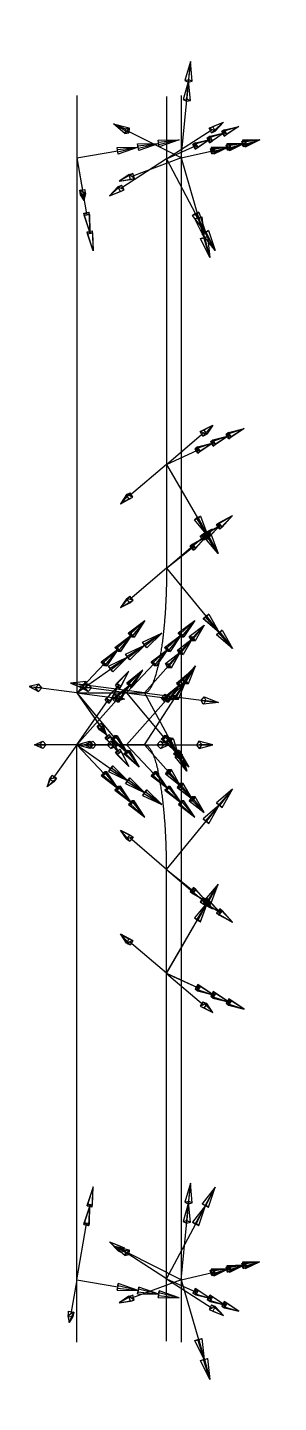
# Model space of a CAD drawing. Header units: millimetres. Extents: x -5503 to 13, y -66 to 67.
# Drawn here: x -5503.1 to -5479, y -65.8 to 66.6 of the extents above.
import ezdxf

# ---------------------------------------------------------------- set-up
doc = ezdxf.new("R2010")
doc.units = ezdxf.units.MM
for name, color, linetype in [('AutoDetect_11_16', 1, 'Continuous'), ('AutoDetect_11_18', 1, 'Continuous'), ('AutoDetect_1_17', 1, 'Continuous'), ('AutoDetect_2_10', 1, 'Continuous'), ('AutoDetect_2_12', 1, 'Continuous'), ('AutoDetect_3_14', 1, 'Continuous'), ('AutoDetect_3_8', 1, 'Continuous'), ('AutoDetect_4_13', 1, 'Continuous'), ('AutoDetect_5_11', 1, 'Continuous'), ('AutoDetect_5_15', 1, 'Continuous'), ('AutoDetect_6_19', 1, 'Continuous'), ('AutoDetect_6_9', 1, 'Continuous')]:
    doc.layers.add(name, color=color, linetype=linetype)

# ---------------------------------------------------------------- blocks, each defined once
blk = doc.blocks.new('Kontrollpunkt')
at = {"color": 0}
for q in [(0, 6), (8, 0), (0, 0, 4)]:
    blk.add_line((0, 0), q, dxfattribs=at)
for points in [[(0.25, 8, -0.25), (-0.25, 8, -0.25), (-0.25, 8, 0.25), (0, 10, 0), (-0.25, 8, -0.25), (0.25, 8, 0.25), (0, 10, 0), (0.25, 8, -0.25), (0.25, 8, 0.25), (-0.25, 8, 0.25)], [(0.25, 6, -0.25), (-0.25, 6, -0.25), (-0.25, 6, 0.25), (0, 8, 0), (-0.25, 6, -0.25), (0.25, 6, 0.25), (0, 8, 0), (0.25, 6, -0.25), (0.25, 6, 0.25), (-0.25, 6, 0.25)], [(0.25, 0.25, 4), (-0.25, 0.25, 4), (-0.25, -0.25, 4), (0, 0, 6), (-0.25, 0.25, 4), (0.25, -0.25, 4), (0, 0, 6), (0.25, 0.25, 4), (0.25, -0.25, 4), (-0.25, -0.25, 4)], [(0.25, 0.25, 6), (-0.25, 0.25, 6), (-0.25, -0.25, 6), (0, 0, 8), (-0.25, 0.25, 6), (0.25, -0.25, 6), (0, 0, 8), (0.25, 0.25, 6), (0.25, -0.25, 6), (-0.25, -0.25, 6)], [(0.25, 0.25, 8), (-0.25, 0.25, 8), (-0.25, -0.25, 8), (0, 0, 10), (-0.25, 0.25, 8), (0.25, -0.25, 8), (0, 0, 10), (0.25, 0.25, 8), (0.25, -0.25, 8), (-0.25, -0.25, 8)], [(8, 0.25, -0.25), (8, 0.25, 0.25), (8, -0.25, 0.25), (10, 0, 0), (8, 0.25, 0.25), (8, -0.25, -0.25), (10, 0, 0), (8, 0.25, -0.25), (8, -0.25, -0.25), (8, -0.25, 0.25)]]:
    blk.add_polyline3d(points, dxfattribs=at)

msp = doc.modelspace()

# ---------------------------------------------------------------- linework, layer by layer
at = {"layer": 'AutoDetect_11_16', "color": 1}
msp.add_line((-5498.38, -60, -393), (-5498.38, -2.5, -393), dxfattribs=at)
at = {"layer": 'AutoDetect_11_18', "color": 1}
msp.add_line((-5498.38, 60, -393), (-5498.38, 2.5, -393), dxfattribs=at)
at = {"layer": 'AutoDetect_1_17', "color": 1}
msp.add_line((-5488.33, 60, -336), (-5488.33, -60, -336), dxfattribs=at)
at = {"layer": 'AutoDetect_2_10', "color": 1}
msp.add_line((-5498.38, -2.5, -393), (-5491.86, -2.5, -356), dxfattribs=at)
msp.add_rational_spline([(-5491.86, -2.5, -356), (-5491.14, -2.5, -351.92), (-5490.57, -4.99, -348.68)], [1, 0.876435673532, 0.857128747521], degree=2, dxfattribs=at)
at = {"layer": 'AutoDetect_2_12', "color": 1}
msp.add_line((-5489.74, -59.9, -344), (-5489.74, -14.5, -344), dxfattribs=at)
msp.add_rational_spline([(-5489.74, -14.5, -344), (-5489.74, -8.59, -344), (-5490.57, -4.99, -348.68)], [1, 0.830671108173, 0.857128747521], degree=2, dxfattribs=at)
at = {"layer": 'AutoDetect_3_14', "color": 1}
msp.add_line((-5489.74, 59.9, -344), (-5489.74, 14.5, -344), dxfattribs=at)
msp.add_rational_spline([(-5489.74, 14.5, -344), (-5489.74, 8.59, -344), (-5490.57, 4.99, -348.68)], [1, 0.830671108173, 0.857128747521], degree=2, dxfattribs=at)
at = {"layer": 'AutoDetect_3_8', "color": 1}
msp.add_line((-5498.38, 2.5, -393), (-5491.86, 2.5, -356), dxfattribs=at)
msp.add_rational_spline([(-5491.86, 2.5, -356), (-5491.14, 2.5, -351.92), (-5490.57, 4.99, -348.68)], [1, 0.876435673532, 0.857128747521], degree=2, dxfattribs=at)
at = {"layer": 'AutoDetect_4_13', "color": 1}
msp.add_line((-5488.33, 60, -450), (-5488.33, -60, -450), dxfattribs=at)
at = {"layer": 'AutoDetect_5_11', "color": 1}
msp.add_line((-5498.38, -2.5, -393), (-5491.86, -2.5, -430), dxfattribs=at)
msp.add_rational_spline([(-5491.86, -2.5, -430), (-5491.14, -2.5, -434.08), (-5490.57, -4.99, -437.32)], [1, 0.876435673443, 0.857128747419], degree=2, dxfattribs=at)
at = {"layer": 'AutoDetect_5_15', "color": 1}
msp.add_line((-5489.74, -59.9, -442), (-5489.74, -14.5, -442), dxfattribs=at)
msp.add_rational_spline([(-5489.74, -14.5, -442), (-5489.74, -8.59, -442), (-5490.57, -4.99, -437.32)], [1, 0.830671108052, 0.857128747419], degree=2, dxfattribs=at)
at = {"layer": 'AutoDetect_6_19', "color": 1}
msp.add_line((-5489.74, 59.9, -442), (-5489.74, 14.5, -442), dxfattribs=at)
msp.add_rational_spline([(-5489.74, 14.5, -442), (-5489.74, 8.59, -442), (-5490.57, 4.99, -437.32)], [1, 0.830671108052, 0.857128747419], degree=2, dxfattribs=at)
at = {"layer": 'AutoDetect_6_9', "color": 1}
msp.add_line((-5498.38, 2.5, -393), (-5491.86, 2.5, -430), dxfattribs=at)
msp.add_rational_spline([(-5491.86, 2.5, -430), (-5491.14, 2.5, -434.08), (-5490.57, 4.99, -437.32)], [1, 0.876435673443, 0.857128747419], degree=2, dxfattribs=at)

# ---------------------------------------------------------------- block references
at = {"layer": 'AutoDetect_11_16', "color": 1, "extrusion": (0.817606, -0.575779, 0), "rotation": 240.3024516065376}
msp.add_blockref('Kontrollpunkt', (-3167.9, -393, -4494.07), dxfattribs=at)
at = {"layer": 'AutoDetect_11_16', "color": 1, "extrusion": (0.984808, -0.173648, 0), "rotation": 245.3343056498249}
msp.add_blockref('Kontrollpunkt', (-1007.96, -393, -5405.47), dxfattribs=at)
at = {"layer": 'AutoDetect_11_18', "color": 1, "extrusion": (0.984808, 0.173648, 0), "rotation": 114.6656943501751}
msp.add_blockref('Kontrollpunkt', (1007.96, -393, -5405.47), dxfattribs=at)
at = {"layer": 'AutoDetect_11_18', "color": 1, "extrusion": (0.817606, 0.575779, 0), "rotation": 119.6975483934624}
msp.add_blockref('Kontrollpunkt', (3167.9, -393, -4494.07), dxfattribs=at)
at = {"layer": 'AutoDetect_1_17', "color": 1, "extrusion": (0.754405, 0.173648, 0.633024), "rotation": 94.76281218966892}
for p in [(1283.73, 3117.93, -4343.74), (1178.48, 3133.27, -4362.5)]:
    msp.add_blockref('Kontrollpunkt', p, dxfattribs=at)
at = {"layer": 'AutoDetect_2_10', "color": 1, "extrusion": (0.655632, -0.696364, -0.29193), "rotation": 252.7731060133649}
for p in [(-4004.97, -1475.66, -3488.45), (-4001.49, -1448.73, -3493.23)]:
    msp.add_blockref('Kontrollpunkt', p, dxfattribs=at)
at = {"layer": 'AutoDetect_2_10', "color": 1, "extrusion": (0.573159, -0.650895, -0.497819), "rotation": 240.5188939884743}
msp.add_blockref('Kontrollpunkt', (-4123.3, -2114.6, -2968.86), dxfattribs=at)
at = {"layer": 'AutoDetect_2_12', "color": 1, "extrusion": (0.634403, -0.507888, -0.582737), "rotation": 271.082994151922}
msp.add_blockref('Kontrollpunkt', (-3442.24, -2771.63, -3274.88), dxfattribs=at)
at = {"layer": 'AutoDetect_2_12', "color": 1, "extrusion": (0.74651, -0.344559, -0.569211), "rotation": 279.0644416210874}
msp.add_blockref('Kontrollpunkt', (-2322.85, -3114.18, -3893.9), dxfattribs=at)
at = {"layer": 'AutoDetect_2_12', "color": 1, "extrusion": (0.694341, -0.313064, -0.647983), "rotation": 275.5650800354231}
msp.add_blockref('Kontrollpunkt', (-2305.59, -3490.52, -3571.97), dxfattribs=at)
at = {"layer": 'AutoDetect_3_14', "color": 1, "extrusion": (0.694342, 0.313061, -0.647983), "rotation": 84.43481696081798}
msp.add_blockref('Kontrollpunkt', (2305.57, -3490.53, -3571.98), dxfattribs=at)
at = {"layer": 'AutoDetect_3_14', "color": 1, "extrusion": (0.74651, 0.344559, -0.569211), "rotation": 80.93555248885797}
msp.add_blockref('Kontrollpunkt', (2322.85, -3114.18, -3893.9), dxfattribs=at)
at = {"layer": 'AutoDetect_3_14', "color": 1, "extrusion": (0.634404, 0.507888, -0.582736), "rotation": 88.9169459580763}
msp.add_blockref('Kontrollpunkt', (3442.24, -2771.63, -3274.89), dxfattribs=at)
at = {"layer": 'AutoDetect_3_8', "color": 1, "extrusion": (0.655632, 0.696364, -0.29193), "rotation": 112.0554549412675}
for p in [(4004.97, -1475.66, -3488.45), (4001.49, -1448.73, -3493.23)]:
    msp.add_blockref('Kontrollpunkt', p, dxfattribs=at)
at = {"layer": 'AutoDetect_3_8', "color": 1, "extrusion": (0.573159, 0.650895, -0.497819), "rotation": 126.5672380029897}
msp.add_blockref('Kontrollpunkt', (4123.3, -2114.6, -2968.86), dxfattribs=at)
at = {"layer": 'AutoDetect_4_13', "color": 1, "extrusion": (0.754405, 0.173648, -0.633024), "rotation": 297.6712577074752}
for p in [(1283.73, -3726.4, -3846.19), (1178.48, -3741.74, -3864.94)]:
    msp.add_blockref('Kontrollpunkt', p, dxfattribs=at)
at = {"layer": 'AutoDetect_5_11', "color": 1, "extrusion": (0.655632, -0.696364, 0.29193), "rotation": 287.2268939866352}
for p in [(-4004.97, 723.9, -3717.9), (-4001.49, 696.97, -3722.69)]:
    msp.add_blockref('Kontrollpunkt', p, dxfattribs=at)
at = {"layer": 'AutoDetect_5_11', "color": 1, "extrusion": (0.573159, -0.650895, 0.497819), "rotation": 299.4811060115256}
msp.add_blockref('Kontrollpunkt', (-4123.3, 1432.92, -3360.14), dxfattribs=at)
at = {"layer": 'AutoDetect_5_15', "color": 1, "extrusion": (0.634344, -0.507935, 0.582761), "rotation": 268.921641404256}
msp.add_blockref('Kontrollpunkt', (-3442.63, 2132.8, -3732.6), dxfattribs=at)
at = {"layer": 'AutoDetect_5_15', "color": 1, "extrusion": (0.74651, -0.34456, 0.569211), "rotation": 260.9355682299444}
msp.add_blockref('Kontrollpunkt', (-2322.86, 2467.93, -4341.3), dxfattribs=at)
at = {"layer": 'AutoDetect_5_15', "color": 1, "extrusion": (0.694342, -0.313061, 0.647983), "rotation": 264.4347727532429}
msp.add_blockref('Kontrollpunkt', (-2305.57, 2891.87, -4081.29), dxfattribs=at)
at = {"layer": 'AutoDetect_6_19', "color": 1, "extrusion": (0.694341, 0.313062, 0.647984), "rotation": 95.56511543280804}
msp.add_blockref('Kontrollpunkt', (2305.58, 2891.87, -4081.29), dxfattribs=at)
at = {"layer": 'AutoDetect_6_19', "color": 1, "extrusion": (0.74651, 0.34456, 0.569211), "rotation": 99.06442950032803}
msp.add_blockref('Kontrollpunkt', (2322.86, 2467.93, -4341.3), dxfattribs=at)
at = {"layer": 'AutoDetect_6_19', "color": 1, "extrusion": (0.634345, 0.507933, 0.582761), "rotation": 91.07841480682205}
msp.add_blockref('Kontrollpunkt', (3442.62, 2132.81, -3732.6), dxfattribs=at)
at = {"layer": 'AutoDetect_6_9', "color": 1, "extrusion": (0.655632, 0.696364, 0.29193), "rotation": 67.94454505873249}
for p in [(4004.97, 723.9, -3717.9), (4001.49, 696.97, -3722.69)]:
    msp.add_blockref('Kontrollpunkt', p, dxfattribs=at)
at = {"layer": 'AutoDetect_6_9', "color": 1, "extrusion": (0.573159, 0.650895, 0.497819), "rotation": 53.4327619970103}
msp.add_blockref('Kontrollpunkt', (4123.3, 1432.92, -3360.14), dxfattribs=at)

doc.saveas('drawing.dxf')
